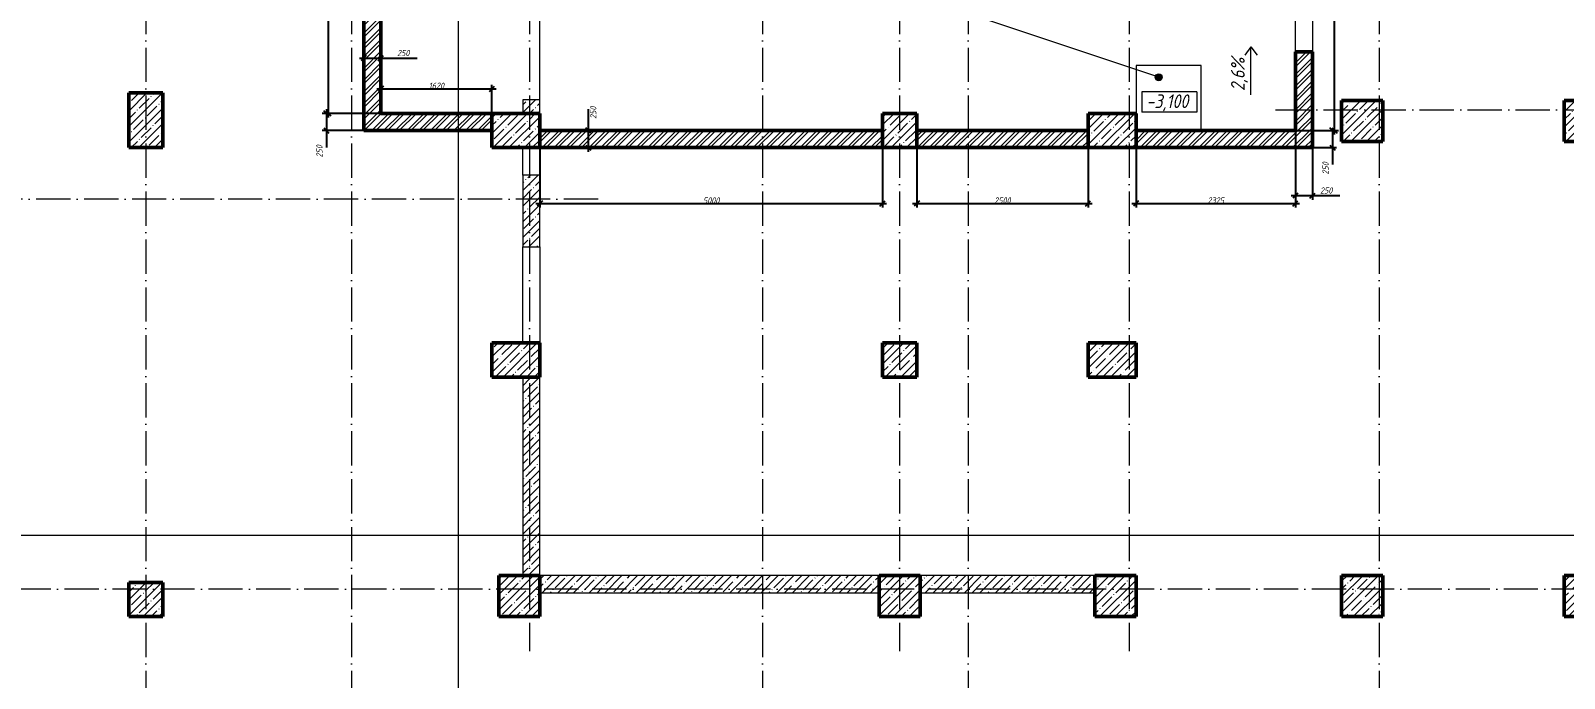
# Model space of a CAD drawing. Header units: millimetres. Extents: x -356862 to 418287, y 0 to 839748.
# Drawn here: x -334482 to -312101, y 525296 to 534756 of the extents above; entities that cross this region are included whole.
import ezdxf

# ---------------------------------------------------------------- set-up
doc = ezdxf.new("R2010")
doc.units = ezdxf.units.MM
doc.linetypes.add('50_200_ШТРИХ_1Т_ш5_п1_п1_', pattern=[700, 500, -100, 0, -100])
for name, color, linetype, lineweight in [('A-____-____-DIMS', 7, 'Continuous', 9), ('A-FLOR-____-OTLN', 7, 'Continuous', 9), ('A-WALL-____-MCUT-1', 7, 'Continuous', 9), ('A-WALL-____-MCUT-2', 7, 'Continuous', 50), ('A-WALL-____-OTLN', 7, 'Continuous', 9), ('A-WALL-____-PATT-1', 7, 'Continuous', 9), ('G-____-____-DIMS', 7, 'Continuous', 9), ('G-____-____-TEXT', 7, 'Continuous', 9), ('S-COLS-____-MCUT', 7, 'Continuous', 50), ('S-COLS-____-OTLN', 7, 'Continuous', 9), ('S-GRID-____-OTLN-1', 7, '50_200_ШТРИХ_1Т_ш5_п1_п1_', 9)]:
    doc.layers.add(name, color=color, linetype=linetype, lineweight=lineweight)
for name, color, linetype, lineweight, true_color in [('A-WALL-____-OTLN-1', 7, 'Continuous', 9, 0x800000), ('A-WALL-____-PATT-2', 7, 'Continuous', 9, 0x787878), ('G-____-____-SYMB-1', 9, 'Continuous', 9, 0x808080)]:
    doc.layers.add(name, color=color, linetype=linetype, lineweight=lineweight, true_color=true_color)
doc.styles.add('ISOCPEUR_I_2', font='isocpeui.ttf', dxfattribs={"width": 0.85, "height": 2.3})
doc.styles.add('ISOCPEUR_I_3', font='isocpeui.ttf', dxfattribs={"width": 0.85, "height": 2.2})
doc.styles.add('ISOCPEUR_I_7', font='isocpeui.ttf', dxfattribs={"width": 0.9, "height": 90})
doc.dimstyles.new('ISO-1_8_0_9К_СРЕДНИЙ_Кладочные', dxfattribs={"dimscale": 304.8, "dimtxt": 89.638306, "dimasz": 0.246063, "dimexe": 0.19685, "dimexo": 0, "dimgap": 0, "dimtad": 1, "dimdec": 3, "dimrnd": 0.001, "dimdsep": 46, "dimtxsty": 'ISOCPEUR_I_7', "dimblk1": 'OBLIQUE', "dimblk2": 'OBLIQUE', "dimsah": 1, "dimcen": 0.09, "dimdle": 0.19685, "dimazin": 0, "dimtfac": 1, "dimtdec": 4, "dimtix": 1, "dimtmove": 2, "dimatfit": 3, "dimfxl": 1, "dimtvp": 1, "dimtolj": 1, "dimtzin": 0, "dimarcsym": 2})
doc.dimstyles.new('ISO-1_8_0_9К_СРЕДНИЙ_Кладочные_1', dxfattribs={"dimscale": 304.8, "dimtxt": 89.638306, "dimasz": 0.246063, "dimexe": 0.19685, "dimexo": 0, "dimgap": 0, "dimtad": 1, "dimdec": 3, "dimrnd": 0.001, "dimdsep": 46, "dimtxsty": 'ISOCPEUR_I_7', "dimblk1": 'OBLIQUE', "dimblk2": 'OBLIQUE', "dimsah": 1, "dimcen": 0.09, "dimdle": 0.19685, "dimazin": 0, "dimtfac": 1, "dimtdec": 4, "dimtix": 1, "dimtmove": 0, "dimatfit": 3, "dimfxl": 1, "dimtvp": 1, "dimtolj": 1, "dimtzin": 0, "dimarcsym": 2})
pattern_1 = [(45, (-350751.34, 459015.94), (-114.04925, 114.04925), []), (45, (-350637.3, 459015.94), (-114.04925, 114.04925), [201.612, -40.322, 3.353, -36.97])]
pattern_2 = [(45, (-350751.34, 459015.94), (-85.53659, 85.53659), []), (45, (-350694.32, 459015.94), (-85.53659, 85.53659), [])]

# ---------------------------------------------------------------- blocks, each defined once
blk = doc.blocks.new('BSC_Колонна _Прямоугольная - 500х700-28080545-АР1_Кладочный план подвала в осях 1-64_Ю-ЯЯ')
at = {"layer": 'S-COLS-____-OTLN'}
h = blk.add_hatch(dxfattribs=at)
h.set_pattern_fill('FP_8', color=256, style=0, pattern_type=2)
h.set_pattern_definition([(315, (-70931.04, 32050), (114.04925, 114.04925), []), (315, (-70931.04, 31935.95), (114.04925, 114.04925), [201.613, -40.323, 3.353, -36.97])])
h.paths.add_polyline_path([(-250, 350), (-250, -350), (250, -350), (250, 350)], flags=0)
at = {"layer": 'S-COLS-____-MCUT'}
for p, q in [((250, 350), (-250, 350)), ((-250, 350), (-250, -350)), ((250, -350), (250, 350)), ((-250, -350), (250, -350))]:
    blk.add_line(p, q, dxfattribs=at)
blk = doc.blocks.new('BSC_Колонна _Прямоугольная - 600х600-V44-АР1_Кладочный план подвала в осях 1-64_Ю-ЯЯ')
at = {"layer": 'S-COLS-____-OTLN'}
h = blk.add_hatch(dxfattribs=at)
h.set_pattern_fill('FP_51', color=256, style=0, pattern_type=2)
h.set_pattern_definition([(45, (-28950, -67481.04), (-114.04925, 114.04925), []), (45, (-28835.95, -67481.04), (-114.04925, 114.04925), [201.613, -40.323, 3.353, -36.97])])
h.paths.add_polyline_path([(-300, -300), (300, -300), (300, 300), (-300, 300)], flags=0)
at = {"layer": 'S-COLS-____-MCUT'}
for p, q in [((300, 300), (-300, 300)), ((-300, 300), (-300, -300)), ((300, -300), (300, 300)), ((-300, -300), (300, -300))]:
    blk.add_line(p, q, dxfattribs=at)
blk = doc.blocks.new('BSC_Колонна _Прямоугольная - 500х800-V59-АР1_Кладочный план подвала в осях 1-64_Ю-ЯЯ')
at = {"layer": 'S-COLS-____-OTLN'}
h = blk.add_hatch(dxfattribs=at)
h.set_pattern_fill('FP_72', color=256, style=0, pattern_type=2)
h.set_pattern_definition([(45, (-17950, -74431.04), (-114.04925, 114.04925), []), (45, (-17835.95, -74431.04), (-114.04925, 114.04925), [201.613, -40.323, 3.353, -36.97])])
h.paths.add_polyline_path([(-250, -400), (250, -400), (250, 400), (-250, 400)], flags=0)
at = {"layer": 'S-COLS-____-MCUT'}
for p, q in [((250, 400), (-250, 400)), ((-250, 400), (-250, -400)), ((250, -400), (250, 400)), ((-250, -400), (250, -400))]:
    blk.add_line(p, q, dxfattribs=at)
blk = doc.blocks.new('BSC_Колонна _Прямоугольная - 500х700-25976089-АР1_Кладочный план подвала в осях 1-64_Ю-ЯЯ')
at = {"layer": 'S-COLS-____-OTLN'}
h = blk.add_hatch(dxfattribs=at)
h.set_pattern_fill('FP_73', color=256, style=0, pattern_type=2)
h.set_pattern_definition([(315, (-74281.04, 23350), (114.04925, 114.04925), []), (315, (-74281.04, 23235.95), (114.04925, 114.04925), [201.613, -40.323, 3.353, -36.97])])
h.paths.add_polyline_path([(-250, 350), (-250, -350), (250, -350), (250, 350)], flags=0)
at = {"layer": 'S-COLS-____-MCUT'}
for p, q in [((250, 350), (-250, 350)), ((-250, 350), (-250, -350)), ((250, -350), (250, 350)), ((-250, -350), (250, -350))]:
    blk.add_line(p, q, dxfattribs=at)
blk = doc.blocks.new('BSC_Колонна _Прямоугольная - 500х700-V60-АР1_Кладочный план подвала в осях 1-64_Ю-ЯЯ')
at = {"layer": 'S-COLS-____-OTLN'}
h = blk.add_hatch(dxfattribs=at)
h.set_pattern_fill('FP_74', color=256, style=0, pattern_type=2)
h.set_pattern_definition([(315, (-70931.04, 23350), (114.04925, 114.04925), []), (315, (-70931.04, 23235.95), (114.04925, 114.04925), [201.613, -40.323, 3.353, -36.97])])
h.paths.add_polyline_path([(-250, 350), (-250, -350), (250, -350), (250, 350)], flags=0)
at = {"layer": 'S-COLS-____-MCUT'}
for p, q in [((250, 350), (-250, 350)), ((-250, 350), (-250, -350)), ((250, -350), (250, 350)), ((-250, -350), (250, -350))]:
    blk.add_line(p, q, dxfattribs=at)
blk = doc.blocks.new('BSC_Колонна _Прямоугольная - 500х500-V63-АР1_Кладочный план подвала в осях 1-64_Ю-ЯЯ')
at = {"layer": 'S-COLS-____-OTLN'}
h = blk.add_hatch(dxfattribs=at)
h.set_pattern_fill('FP_77', color=256, style=0, pattern_type=2)
h.set_pattern_definition([(45, (-17950, -67431.04), (-114.04925, 114.04925), []), (45, (-17835.95, -67431.04), (-114.04925, 114.04925), [201.613, -40.323, 3.353, -36.97])])
h.paths.add_polyline_path([(-250, -250), (250, -250), (250, 250), (-250, 250)], flags=0)
at = {"layer": 'S-COLS-____-MCUT'}
for p, q in [((250, 250), (-250, 250)), ((-250, 250), (-250, -250)), ((250, -250), (250, 250)), ((-250, -250), (250, -250))]:
    blk.add_line(p, q, dxfattribs=at)
blk = doc.blocks.new('BSC_Колонна _Прямоугольная - 500х700-V64-АР1_Кладочный план подвала в осях 1-64_Ю-ЯЯ')
at = {"layer": 'S-COLS-____-OTLN'}
h = blk.add_hatch(dxfattribs=at)
h.set_pattern_fill('FP_78', color=256, style=0, pattern_type=2)
h.set_pattern_definition([(315, (-74281.04, 32050), (114.04925, 114.04925), []), (315, (-74281.04, 31935.95), (114.04925, 114.04925), [201.613, -40.323, 3.353, -36.97])])
h.paths.add_polyline_path([(-250, 350), (-250, -350), (250, -350), (250, 350)], flags=0)
at = {"layer": 'S-COLS-____-MCUT'}
for p, q in [((250, 350), (-250, 350)), ((-250, 350), (-250, -350)), ((250, -350), (250, 350)), ((-250, -350), (250, -350))]:
    blk.add_line(p, q, dxfattribs=at)
blk = doc.blocks.new('BSC_Колонна _Прямоугольная - 600х600-V70-АР1_Кладочный план подвала в осях 1-64_Ю-ЯЯ')
at = {"layer": 'S-COLS-____-OTLN'}
h = blk.add_hatch(dxfattribs=at)
h.set_pattern_fill('FP_84', color=256, style=0, pattern_type=2)
h.set_pattern_definition([(45, (-35700, -67481.04), (-114.04925, 114.04925), []), (45, (-35585.95, -67481.04), (-114.04925, 114.04925), [201.613, -40.323, 3.353, -36.97])])
h.paths.add_polyline_path([(-300, -300), (300, -300), (300, 300), (-300, 300)], flags=0)
at = {"layer": 'S-COLS-____-MCUT'}
for p, q in [((300, 300), (-300, 300)), ((-300, 300), (-300, -300)), ((300, -300), (300, 300)), ((-300, -300), (300, -300))]:
    blk.add_line(p, q, dxfattribs=at)
blk = doc.blocks.new('BSC_Колонна _Прямоугольная - 600х600-28080544-АР1_Кладочный план подвала в осях 1-64_Ю-ЯЯ')
at = {"layer": 'S-COLS-____-OTLN'}
h = blk.add_hatch(dxfattribs=at)
h.set_pattern_fill('FP_85', color=256, style=0, pattern_type=2)
h.set_pattern_definition([(45, (-35700, -74421.04), (-114.04925, 114.04925), []), (45, (-35585.95, -74421.04), (-114.04925, 114.04925), [201.613, -40.323, 3.353, -36.97])])
h.paths.add_polyline_path([(-300, -300), (300, -300), (300, 300), (-300, 300)], flags=0)
at = {"layer": 'S-COLS-____-MCUT'}
for p, q in [((300, 300), (-300, 300)), ((-300, 300), (-300, -300)), ((300, -300), (300, 300)), ((-300, -300), (300, -300))]:
    blk.add_line(p, q, dxfattribs=at)
blk = doc.blocks.new('BSC_Колонна _Прямоугольная - 600х600-V77-АР1_Кладочный план подвала в осях 1-64_Ю-ЯЯ')
at = {"layer": 'S-COLS-____-OTLN'}
h = blk.add_hatch(dxfattribs=at)
h.set_pattern_fill('FP_92', color=256, style=0, pattern_type=2)
h.set_pattern_definition([(45, (-38950, -74421.04), (-114.04925, 114.04925), []), (45, (-38835.95, -74421.04), (-114.04925, 114.04925), [201.613, -40.323, 3.353, -36.97])])
h.paths.add_polyline_path([(-300, -300), (300, -300), (300, 300), (-300, 300)], flags=0)
at = {"layer": 'S-COLS-____-MCUT'}
for p, q in [((300, 300), (-300, 300)), ((-300, 300), (-300, -300)), ((300, -300), (300, 300)), ((-300, -300), (300, -300))]:
    blk.add_line(p, q, dxfattribs=at)
blk = doc.blocks.new('BSC_Колонна _Прямоугольная - 600х600-V84-АР1_Кладочный план подвала в осях 1-64_Ю-ЯЯ')
at = {"layer": 'S-COLS-____-OTLN'}
h = blk.add_hatch(dxfattribs=at)
h.set_pattern_fill('FP_99', color=256, style=0, pattern_type=2)
h.set_pattern_definition([(45, (-38950, -67481.04), (-114.04925, 114.04925), []), (45, (-38835.95, -67481.04), (-114.04925, 114.04925), [201.613, -40.323, 3.353, -36.97])])
h.paths.add_polyline_path([(-300, -300), (300, -300), (300, 300), (-300, 300)], flags=0)
at = {"layer": 'S-COLS-____-MCUT'}
for p, q in [((300, 300), (-300, 300)), ((-300, 300), (-300, -300)), ((300, -300), (300, 300)), ((-300, -300), (300, -300))]:
    blk.add_line(p, q, dxfattribs=at)
blk = doc.blocks.new('BSC_Колонна _Прямоугольная - 600х600-V99-АР1_Кладочный план подвала в осях 1-64_Ю-ЯЯ')
at = {"layer": 'S-COLS-____-OTLN'}
h = blk.add_hatch(dxfattribs=at)
h.set_pattern_fill('FP_115', color=256, style=0, pattern_type=2)
h.set_pattern_definition([(45, (-32100, -67481.04), (-114.04925, 114.04925), []), (45, (-31985.95, -67481.04), (-114.04925, 114.04925), [201.613, -40.323, 3.353, -36.97])])
h.paths.add_polyline_path([(-300, -300), (300, -300), (300, 300), (-300, 300)], flags=0)
at = {"layer": 'S-COLS-____-MCUT'}
for p, q in [((300, 300), (-300, 300)), ((-300, 300), (-300, -300)), ((300, -300), (300, 300)), ((-300, -300), (300, -300))]:
    blk.add_line(p, q, dxfattribs=at)
blk = doc.blocks.new('BSC_Колонна _Прямоугольная - 600х600-V100-АР1_Кладочный план подвала в осях 1-64_Ю-ЯЯ')
at = {"layer": 'S-COLS-____-OTLN'}
h = blk.add_hatch(dxfattribs=at)
h.set_pattern_fill('FP_116', color=256, style=0, pattern_type=2)
h.set_pattern_definition([(45, (-23400, -67481.04), (-114.04925, 114.04925), []), (45, (-23285.95, -67481.04), (-114.04925, 114.04925), [201.613, -40.323, 3.353, -36.97])])
h.paths.add_polyline_path([(-300, -300), (300, -300), (300, 300), (-300, 300)], flags=0)
at = {"layer": 'S-COLS-____-MCUT'}
for p, q in [((300, 300), (-300, 300)), ((-300, 300), (-300, -300)), ((300, -300), (300, 300)), ((-300, -300), (300, -300))]:
    blk.add_line(p, q, dxfattribs=at)
blk = doc.blocks.new('BSC_Колонна _Прямоугольная - 500х500-V163-АР1_Кладочный план подвала в осях 1-64_Ю-ЯЯ')
at = {"layer": 'S-COLS-____-OTLN'}
h = blk.add_hatch(dxfattribs=at)
h.set_pattern_fill('FP_180', color=256, style=0, pattern_type=2)
h.set_pattern_definition([(45, (-28950, -74281.04), (-114.04925, 114.04925), []), (45, (-28835.95, -74281.04), (-114.04925, 114.04925), [201.613, -40.323, 3.353, -36.97])])
h.paths.add_polyline_path([(-250, -250), (250, -250), (250, 250), (-250, 250)], flags=0)
at = {"layer": 'S-COLS-____-MCUT'}
for p, q in [((250, 250), (-250, 250)), ((-250, 250), (-250, -250)), ((250, -250), (250, 250)), ((-250, -250), (250, -250))]:
    blk.add_line(p, q, dxfattribs=at)
blk = doc.blocks.new('BSC_Колонна _Прямоугольная - 500х500-V164-АР1_Кладочный план подвала в осях 1-64_Ю-ЯЯ')
at = {"layer": 'S-COLS-____-OTLN'}
h = blk.add_hatch(dxfattribs=at)
h.set_pattern_fill('FP_181', color=256, style=0, pattern_type=2)
h.set_pattern_definition([(45, (-28950, -70931.04), (-114.04925, 114.04925), []), (45, (-28835.95, -70931.04), (-114.04925, 114.04925), [201.613, -40.323, 3.353, -36.97])])
h.paths.add_polyline_path([(-250, -250), (250, -250), (250, 250), (-250, 250)], flags=0)
at = {"layer": 'S-COLS-____-MCUT'}
for p, q in [((250, 250), (-250, 250)), ((-250, 250), (-250, -250)), ((250, -250), (250, 250)), ((-250, -250), (250, -250))]:
    blk.add_line(p, q, dxfattribs=at)
blk = doc.blocks.new('_Oblique')
at = {"color": 0, "linetype": 'ByBlock', "lineweight": -2}
blk.add_line((-0.5, -0.5), (0.5, 0.5), dxfattribs=at)
blk = doc.blocks.new('*D8294')
at = {"layer": 'A-____-____-DIMS', "color": 0, "lineweight": -2, "transparency": 16777216}
for p, q in [((-329621, 536747), (-330198, 536747)), ((-330138, 536807), (-330138, 533487)), ((-329371, 533547), (-330198, 533547))]:
    blk.add_line(p, q, dxfattribs=at)
at = {"layer": 'Defpoints', "color": 0, "transparency": 16777216}
for p in [(-329621, 536747), (-330138, 533547), (-329371, 533547)]:
    blk.add_point(p, dxfattribs=at)
at = {"layer": 'A-____-____-DIMS', "color": 0, "lineweight": -2, "transparency": 16777216, "xscale": 75, "yscale": 75, "zscale": 75}
for p, rotation in [((-330138, 536747), 90), ((-330138, 533547), 270)]:
    blk.add_blockref('_Oblique', p, dxfattribs=dict(at, rotation=rotation))
at = {"layer": 'A-____-____-DIMS', "color": 0, "transparency": 16777216, "insert": (-330183, 535147), "char_height": 90, "width": 546.1, "attachment_point": 5, "rotation": 90, "style": 'ISOCPEUR_I_7'}
blk.add_mtext('\\A1;3200', dxfattribs=at)
blk = doc.blocks.new('*D8295')
at = {"layer": 'A-____-____-DIMS', "color": 0, "lineweight": -2, "transparency": 16777216}
for p, q in [((-330167, 533607), (-330167, 533297)), ((-329371, 533547), (-330227, 533547)), ((-327751, 533297), (-330227, 533297)), ((-330167, 533297), (-330167, 533048))]:
    blk.add_line(p, q, dxfattribs=at)
at = {"layer": 'Defpoints', "color": 0, "transparency": 16777216}
for p in [(-329371, 533547), (-330167, 533297), (-327751, 533297)]:
    blk.add_point(p, dxfattribs=at)
at = {"layer": 'A-____-____-DIMS', "color": 0, "lineweight": -2, "transparency": 16777216, "xscale": 75, "yscale": 75, "zscale": 75}
for p, rotation in [((-330167, 533547), 90), ((-330167, 533297), 270)]:
    blk.add_blockref('_Oblique', p, dxfattribs=dict(at, rotation=rotation))
at = {"layer": 'A-____-____-DIMS', "color": 0, "transparency": 16777216, "insert": (-330313, 532903), "char_height": 90, "width": 409.58, "attachment_point": 1, "rotation": 90, "line_spacing_factor": 1.149209, "style": 'ISOCPEUR_I_7'}
blk.add_mtext('\\A1;250', dxfattribs=at)
blk = doc.blocks.new('*D8296')
at = {"layer": 'A-____-____-DIMS', "color": 0, "lineweight": -2, "transparency": 16777216}
for p, q in [((-329681, 534354), (-329371, 534354)), ((-329621, 534012), (-329621, 534414)), ((-329371, 534012), (-329371, 534414)), ((-329371, 534354), (-328844, 534354))]:
    blk.add_line(p, q, dxfattribs=at)
at = {"layer": 'Defpoints', "color": 0, "transparency": 16777216}
for p in [(-329371, 534354), (-329621, 534012), (-329371, 534012)]:
    blk.add_point(p, dxfattribs=at)
at = {"layer": 'A-____-____-DIMS', "color": 0, "lineweight": -2, "transparency": 16777216, "xscale": 75, "yscale": 75, "zscale": 75, "rotation": 180}
blk.add_blockref('_Oblique', (-329621, 534354), dxfattribs=at)
at = {"layer": 'A-____-____-DIMS', "color": 0, "lineweight": -2, "transparency": 16777216, "xscale": 75, "yscale": 75, "zscale": 75}
blk.add_blockref('_Oblique', (-329371, 534354), dxfattribs=at)
at = {"layer": 'A-____-____-DIMS', "color": 0, "transparency": 16777216, "insert": (-329135, 534474), "char_height": 90, "width": 409.58, "attachment_point": 1, "line_spacing_factor": 1.149209, "style": 'ISOCPEUR_I_7'}
blk.add_mtext('\\A1;250', dxfattribs=at)
blk = doc.blocks.new('*D8297')
at = {"layer": 'A-____-____-DIMS', "color": 0, "lineweight": -2, "transparency": 16777216}
for p, q in [((-329371, 534012), (-329371, 533846)), ((-329431, 533906), (-327691, 533906)), ((-327751, 533547), (-327751, 533966))]:
    blk.add_line(p, q, dxfattribs=at)
at = {"layer": 'Defpoints', "color": 0, "transparency": 16777216}
for p in [(-329371, 534012), (-327751, 533906), (-327751, 533547)]:
    blk.add_point(p, dxfattribs=at)
at = {"layer": 'A-____-____-DIMS', "color": 0, "lineweight": -2, "transparency": 16777216, "xscale": 75, "yscale": 75, "zscale": 75, "rotation": 180}
blk.add_blockref('_Oblique', (-329371, 533906), dxfattribs=at)
at = {"layer": 'A-____-____-DIMS', "color": 0, "lineweight": -2, "transparency": 16777216, "xscale": 75, "yscale": 75, "zscale": 75}
blk.add_blockref('_Oblique', (-327751, 533906), dxfattribs=at)
at = {"layer": 'A-____-____-DIMS', "color": 0, "transparency": 16777216, "insert": (-328561, 533951), "char_height": 90, "width": 504.73, "attachment_point": 5, "style": 'ISOCPEUR_I_7'}
blk.add_mtext('\\A1;1620', dxfattribs=at)
blk = doc.blocks.new('*D8300')
at = {"layer": 'A-____-____-DIMS', "color": 0, "lineweight": -2, "transparency": 16777216}
for p, q in [((-316026, 533297), (-315425, 533297)), ((-315485, 533297), (-315485, 532987)), ((-315776, 533047), (-315425, 533047)), ((-315485, 533047), (-315485, 532799))]:
    blk.add_line(p, q, dxfattribs=at)
at = {"layer": 'Defpoints', "color": 0, "transparency": 16777216}
for p in [(-316026, 533297), (-315485, 533297), (-315776, 533047)]:
    blk.add_point(p, dxfattribs=at)
at = {"layer": 'A-____-____-DIMS', "color": 0, "lineweight": -2, "transparency": 16777216, "xscale": 75, "yscale": 75, "zscale": 75}
for p, rotation in [((-315485, 533297), 90), ((-315485, 533047), 270)]:
    blk.add_blockref('_Oblique', p, dxfattribs=dict(at, rotation=rotation))
at = {"layer": 'A-____-____-DIMS', "color": 0, "transparency": 16777216, "insert": (-315631, 532654), "char_height": 90, "width": 409.58, "attachment_point": 1, "rotation": 90, "line_spacing_factor": 1.149209, "style": 'ISOCPEUR_I_7'}
blk.add_mtext('\\A1;250', dxfattribs=at)
blk = doc.blocks.new('*D8301')
at = {"layer": 'A-____-____-DIMS', "color": 0, "lineweight": -2, "transparency": 16777216}
for p, q in [((-315562, 536747), (-315395, 536747)), ((-315455, 533237), (-315455, 536807)), ((-316026, 533297), (-315395, 533297))]:
    blk.add_line(p, q, dxfattribs=at)
at = {"layer": 'Defpoints', "color": 0, "transparency": 16777216}
for p in [(-315562, 536747), (-315455, 536747), (-316026, 533297)]:
    blk.add_point(p, dxfattribs=at)
at = {"layer": 'A-____-____-DIMS', "color": 0, "lineweight": -2, "transparency": 16777216, "xscale": 75, "yscale": 75, "zscale": 75}
for p, rotation in [((-315455, 536747), 90), ((-315455, 533297), 270)]:
    blk.add_blockref('_Oblique', p, dxfattribs=dict(at, rotation=rotation))
at = {"layer": 'A-____-____-DIMS', "color": 0, "transparency": 16777216, "insert": (-315500, 535022), "char_height": 90, "width": 562.65, "attachment_point": 5, "rotation": 90, "style": 'ISOCPEUR_I_7'}
blk.add_mtext('\\A1;3450', dxfattribs=at)
blk = doc.blocks.new('*D8302')
at = {"layer": 'A-____-____-DIMS', "color": 0, "lineweight": -2, "transparency": 16777216}
for p, q in [((-316026, 533297), (-316026, 532171)), ((-318351, 533047), (-318351, 532171)), ((-318411, 532231), (-315966, 532231))]:
    blk.add_line(p, q, dxfattribs=at)
at = {"layer": 'Defpoints', "color": 0, "transparency": 16777216}
for p in [(-316026, 533297), (-318351, 533047), (-316026, 532231)]:
    blk.add_point(p, dxfattribs=at)
at = {"layer": 'A-____-____-DIMS', "color": 0, "lineweight": -2, "transparency": 16777216, "xscale": 75, "yscale": 75, "zscale": 75, "rotation": 180}
blk.add_blockref('_Oblique', (-318351, 532231), dxfattribs=at)
at = {"layer": 'A-____-____-DIMS', "color": 0, "lineweight": -2, "transparency": 16777216, "xscale": 75, "yscale": 75, "zscale": 75}
blk.add_blockref('_Oblique', (-316026, 532231), dxfattribs=at)
at = {"layer": 'A-____-____-DIMS', "color": 0, "transparency": 16777216, "insert": (-317189, 532276), "char_height": 90, "width": 546.1, "attachment_point": 5, "style": 'ISOCPEUR_I_7'}
blk.add_mtext('\\A1;2325', dxfattribs=at)
blk = doc.blocks.new('*D8303')
at = {"layer": 'A-____-____-DIMS', "color": 0, "lineweight": -2, "transparency": 16777216}
for p, q in [((-316026, 533297), (-316026, 532286)), ((-315776, 533047), (-315776, 532286)), ((-316086, 532346), (-315776, 532346)), ((-315776, 532346), (-315375, 532346))]:
    blk.add_line(p, q, dxfattribs=at)
at = {"layer": 'Defpoints', "color": 0, "transparency": 16777216}
for p in [(-316026, 533297), (-315776, 533047), (-315776, 532346)]:
    blk.add_point(p, dxfattribs=at)
at = {"layer": 'A-____-____-DIMS', "color": 0, "lineweight": -2, "transparency": 16777216, "xscale": 75, "yscale": 75, "zscale": 75, "rotation": 180}
blk.add_blockref('_Oblique', (-316026, 532346), dxfattribs=at)
at = {"layer": 'A-____-____-DIMS', "color": 0, "lineweight": -2, "transparency": 16777216, "xscale": 75, "yscale": 75, "zscale": 75}
blk.add_blockref('_Oblique', (-315776, 532346), dxfattribs=at)
at = {"layer": 'A-____-____-DIMS', "color": 0, "transparency": 16777216, "insert": (-315666, 532466), "char_height": 90, "width": 409.58, "attachment_point": 1, "line_spacing_factor": 1.149209, "style": 'ISOCPEUR_I_7'}
blk.add_mtext('\\A1;250', dxfattribs=at)
blk = doc.blocks.new('*D8304')
at = {"layer": 'A-____-____-DIMS', "color": 0, "lineweight": -2, "transparency": 16777216}
for p, q in [((-321551, 533047), (-321551, 532171)), ((-319051, 533047), (-319051, 532171)), ((-321611, 532231), (-318991, 532231))]:
    blk.add_line(p, q, dxfattribs=at)
at = {"layer": 'Defpoints', "color": 0, "transparency": 16777216}
for p in [(-321551, 533047), (-319051, 533047), (-319051, 532231)]:
    blk.add_point(p, dxfattribs=at)
at = {"layer": 'A-____-____-DIMS', "color": 0, "lineweight": -2, "transparency": 16777216, "xscale": 75, "yscale": 75, "zscale": 75, "rotation": 180}
blk.add_blockref('_Oblique', (-321551, 532231), dxfattribs=at)
at = {"layer": 'A-____-____-DIMS', "color": 0, "lineweight": -2, "transparency": 16777216, "xscale": 75, "yscale": 75, "zscale": 75}
blk.add_blockref('_Oblique', (-319051, 532231), dxfattribs=at)
at = {"layer": 'A-____-____-DIMS', "color": 0, "transparency": 16777216, "insert": (-320301, 532276), "char_height": 90, "width": 546.1, "attachment_point": 5, "style": 'ISOCPEUR_I_7'}
blk.add_mtext('\\A1;2500', dxfattribs=at)
blk = doc.blocks.new('*D8305')
at = {"layer": 'A-____-____-DIMS', "color": 0, "lineweight": -2, "transparency": 16777216}
for p, q in [((-327051, 533047), (-327051, 532171)), ((-322051, 533047), (-322051, 532171)), ((-327111, 532231), (-321991, 532231))]:
    blk.add_line(p, q, dxfattribs=at)
at = {"layer": 'Defpoints', "color": 0, "transparency": 16777216}
for p in [(-327051, 533047), (-322051, 533047), (-322051, 532231)]:
    blk.add_point(p, dxfattribs=at)
at = {"layer": 'A-____-____-DIMS', "color": 0, "lineweight": -2, "transparency": 16777216, "xscale": 75, "yscale": 75, "zscale": 75, "rotation": 180}
blk.add_blockref('_Oblique', (-327051, 532231), dxfattribs=at)
at = {"layer": 'A-____-____-DIMS', "color": 0, "lineweight": -2, "transparency": 16777216, "xscale": 75, "yscale": 75, "zscale": 75}
blk.add_blockref('_Oblique', (-322051, 532231), dxfattribs=at)
at = {"layer": 'A-____-____-DIMS', "color": 0, "transparency": 16777216, "insert": (-324551, 532276), "char_height": 90, "width": 546.1, "attachment_point": 5, "style": 'ISOCPEUR_I_7'}
blk.add_mtext('\\A1;5000', dxfattribs=at)
blk = doc.blocks.new('*D8306')
at = {"layer": 'A-____-____-DIMS', "color": 0, "lineweight": -2, "transparency": 16777216}
for p, q in [((-326343, 533297), (-326343, 533611)), ((-326248, 533297), (-326403, 533297)), ((-326343, 532987), (-326343, 533297)), ((-326248, 533047), (-326403, 533047))]:
    blk.add_line(p, q, dxfattribs=at)
at = {"layer": 'Defpoints', "color": 0, "transparency": 16777216}
for p in [(-326343, 533297), (-326248, 533297), (-326248, 533047)]:
    blk.add_point(p, dxfattribs=at)
at = {"layer": 'A-____-____-DIMS', "color": 0, "lineweight": -2, "transparency": 16777216, "xscale": 75, "yscale": 75, "zscale": 75}
for p, rotation in [((-326343, 533297), 90), ((-326343, 533047), 270)]:
    blk.add_blockref('_Oblique', p, dxfattribs=dict(at, rotation=rotation))
at = {"layer": 'A-____-____-DIMS', "color": 0, "transparency": 16777216, "insert": (-326317, 533467), "char_height": 90, "width": 409.58, "attachment_point": 1, "rotation": 90, "line_spacing_factor": 1.149209, "style": 'ISOCPEUR_I_7'}
blk.add_mtext('\\A1;250', dxfattribs=at)
blk = doc.blocks.new('Высотные отметки - 9_5х3_5_h_-17668430-АР1_Кладочный план подвала в осях 1-64_Ю-ЯЯ')
at = {"layer": 'G-____-____-DIMS'}
for p, q in [((-4, 3), (-4, 0)), ((4, 3), (-4, 3)), ((4, 3), (4, 0)), ((4, 0), (-4, 0))]:
    blk.add_line(p, q, dxfattribs=at)

msp = doc.modelspace()

# ---------------------------------------------------------------- hatches: boundary and pattern name
at = {"layer": 'A-WALL-____-PATT-1'}
h = msp.add_hatch(dxfattribs=at)
h.set_pattern_fill('FP_1', color=256, style=0, pattern_type=2)
h.set_pattern_definition(pattern_1)
h.paths.add_polyline_path([(-327051.3432, 533546.983), (-327051.3432, 533746.983), (-327301.3432, 533746.983), (-327301.3432, 533546.983)], flags=0)
h = msp.add_hatch(dxfattribs=at)
h.set_pattern_fill('FP_1', color=256, style=0, pattern_type=2)
h.set_pattern_definition(pattern_1)
h.paths.add_polyline_path([(-327301.3432, 531596.983), (-327051.3432, 531596.983), (-327051.3432, 532646.983), (-327301.3432, 532646.983), (-327301.3432, 532385.046)], flags=0)
h = msp.add_hatch(dxfattribs=at)
h.set_pattern_fill('FP_1', color=256, style=0, pattern_type=2)
h.set_pattern_definition(pattern_1)
h.paths.add_polyline_path([(-327301.3432, 526796.983), (-327051.3432, 526796.983), (-327051.3432, 529696.983), (-327301.3432, 529696.983)], flags=0)
h = msp.add_hatch(dxfattribs=at)
h.set_pattern_fill('FP_1', color=256, style=0, pattern_type=2)
h.set_pattern_definition(pattern_1)
h.paths.add_polyline_path([(-322485.9606, 526546.983), (-322101.3432, 526546.983), (-322101.3432, 526796.983), (-327051.3432, 526796.983), (-327051.3432, 526546.983)], flags=0)
h = msp.add_hatch(dxfattribs=at)
h.set_pattern_fill('FP_1', color=256, style=0, pattern_type=2)
h.set_pattern_definition(pattern_1)
h.paths.add_polyline_path([(-318951.3432, 526546.983), (-318951.3432, 526796.983), (-321501.3432, 526796.983), (-321501.3432, 526546.983)], flags=0)
at = {"layer": 'A-WALL-____-PATT-2'}
h = msp.add_hatch(dxfattribs=at)
h.set_pattern_fill('FP_53', color=256, style=0, pattern_type=2)
h.set_pattern_definition(pattern_2)
h.paths.add_polyline_path([(-329555.828, 533296.983), (-329371.3432, 533296.983), (-329371.3432, 536746.983), (-329621.3432, 536746.983), (-329621.3432, 533296.983)], flags=0)
h = msp.add_hatch(dxfattribs=at)
h.set_pattern_fill('FP_53', color=256, style=0, pattern_type=2)
h.set_pattern_definition(pattern_2)
h.paths.add_polyline_path([(-316026.3432, 533296.983), (-315776.3432, 533296.983), (-315776.3432, 534446.983), (-316026.3432, 534446.983)], flags=0)
h.paths.add_polyline_path([(-315776.3432, 535546.983), (-315776.3432, 536746.983), (-316026.3432, 536746.983), (-316026.3432, 535546.983)], flags=0)
h = msp.add_hatch(dxfattribs=at)
h.set_pattern_fill('FP_53', color=256, style=0, pattern_type=2)
h.set_pattern_definition(pattern_2)
h.paths.add_polyline_path([(-329371.3432, 533296.983), (-327751.3432, 533296.983), (-327751.3432, 533546.983), (-329371.3432, 533546.983)], flags=0)
h = msp.add_hatch(dxfattribs=at)
h.set_pattern_fill('FP_53', color=256, style=0, pattern_type=2)
h.set_pattern_definition(pattern_2)
h.paths.add_polyline_path([(-322485.9606, 533046.983), (-322051.3432, 533046.983), (-322051.3432, 533296.983), (-327051.3432, 533296.983), (-327051.3432, 533046.983), (-326020.8943, 533046.983)], flags=0)
h = msp.add_hatch(dxfattribs=at)
h.set_pattern_fill('FP_53', color=256, style=0, pattern_type=2)
h.set_pattern_definition(pattern_2)
h.paths.add_polyline_path([(-319051.3432, 533046.983), (-319051.3432, 533296.983), (-321551.3432, 533296.983), (-321551.3432, 533046.983)], flags=0)
h = msp.add_hatch(dxfattribs=at)
h.set_pattern_fill('FP_53', color=256, style=0, pattern_type=2)
h.set_pattern_definition(pattern_2)
h.paths.add_polyline_path([(-315776.3432, 533046.983), (-315776.3432, 533296.983), (-318351.3432, 533296.983), (-318351.3432, 533046.983)], flags=0)
at = {"layer": 'G-____-____-TEXT'}
h = msp.add_hatch(color=256, dxfattribs=at)
edge = h.paths.add_edge_path(flags=0)
edge.add_arc((-318021.0686, 534074.1151), 50, 0, 360)

# ---------------------------------------------------------------- linework, layer by layer
at = {"layer": 'A-FLOR-____-OTLN'}
for p, q in [((-327051.3432, 533746.983), (-327051.3432, 535196.983)), ((-317401.3432, 534246.983), (-318351.3432, 534246.983)), ((-318351.3432, 534246.983), (-318351.3432, 533546.983)), ((-317401.3432, 533296.983), (-317401.3432, 534246.983))]:
    msp.add_line(p, q, dxfattribs=at)
at = {"layer": 'A-WALL-____-MCUT-1'}
for p, q in [((-327301.3432, 533746.983), (-327301.3432, 533546.983)), ((-327051.3432, 533746.983), (-327301.3432, 533746.983)), ((-327051.3432, 533546.983), (-327051.3432, 533746.983)), ((-327301.3432, 532646.983), (-327301.3432, 531596.983)), ((-327051.3432, 532646.983), (-327301.3432, 532646.983)), ((-327051.3432, 531596.983), (-327051.3432, 532646.983)), ((-327301.3432, 531596.983), (-327051.3432, 531596.983)), ((-327301.3432, 529696.983), (-327301.3432, 526796.983)), ((-327051.3432, 526796.983), (-327051.3432, 529696.983)), ((-322101.3432, 526796.983), (-327051.3432, 526796.983)), ((-318951.3432, 526796.983), (-321501.3432, 526796.983)), ((-327051.3432, 526546.983), (-322101.3432, 526546.983)), ((-321501.3432, 526546.983), (-318951.3432, 526546.983))]:
    msp.add_line(p, q, dxfattribs=at)
at = {"layer": 'A-WALL-____-MCUT-2'}
for p, q in [((-329621.3432, 536746.983), (-329621.3432, 533296.983)), ((-329371.3432, 533546.983), (-329371.3432, 536746.983)), ((-316026.3432, 534446.983), (-316026.3432, 533296.983)), ((-315776.3432, 534446.983), (-316026.3432, 534446.983)), ((-315776.3432, 533046.983), (-315776.3432, 534446.983)), ((-327751.3432, 533546.983), (-329371.3432, 533546.983)), ((-329621.3432, 533296.983), (-327751.3432, 533296.983)), ((-322051.3432, 533296.983), (-327051.3432, 533296.983)), ((-319051.3432, 533296.983), (-321551.3432, 533296.983)), ((-316026.3432, 533296.983), (-318351.3432, 533296.983)), ((-327051.3432, 533046.983), (-322051.3432, 533046.983)), ((-321551.3432, 533046.983), (-319051.3432, 533046.983)), ((-318351.3432, 533046.983), (-315776.3432, 533046.983))]:
    msp.add_line(p, q, dxfattribs=at)
at = {"layer": 'A-WALL-____-OTLN'}
for p, q in [((-327301.3432, 532646.983), (-327301.3432, 533046.983)), ((-327051.3432, 533046.983), (-327051.3432, 532646.983)), ((-327301.3432, 530196.983), (-327301.3432, 531596.983)), ((-327051.3432, 531596.983), (-327051.3432, 530196.983))]:
    msp.add_line(p, q, dxfattribs=at)
at = {"layer": 'A-WALL-____-OTLN-1'}
for p, q in [((-316026.3432, 534446.983), (-316026.3432, 535546.983)), ((-315776.3432, 535546.983), (-315776.3432, 534446.983))]:
    msp.add_line(p, q, dxfattribs=at)
at = {"layer": 'G-____-____-DIMS'}
for p, q in [((-316673.8762, 534519.9377), (-316765.9554, 534399.9377)), ((-316673.8762, 534519.9377), (-316581.7969, 534399.9377)), ((-316673.8762, 533819.9377), (-316673.8762, 534519.9377))]:
    msp.add_line(p, q, dxfattribs=at)
at = {"layer": 'G-____-____-SYMB-1'}
for p, q in [((-328241.3432, 545681.7875), (-328241.3432, 513937.4663)), ((-355686.9166, 527386.983), (-246379.932, 527386.983))]:
    msp.add_line(p, q, dxfattribs=at)
at = {"layer": 'G-____-____-TEXT'}
msp.add_line((-318021.0686, 534074.1151), (-323381.185, 535878.8058), dxfattribs=at)
msp.add_circle((-318021.0686, 534074.1151), 50, dxfattribs=at)
at = {"layer": 'S-GRID-____-OTLN-1'}
for p, q in [((-332801.3432, 549908.7924), (-332801.3432, 511907.5288)), ((-329801.3432, 549908.7924), (-329801.3432, 511907.5288)), ((-327201.3432, 549908.7924), (-327201.3432, 525691.4247)), ((-323801.3432, 549908.7924), (-323801.3432, 511907.5288)), ((-321801.3432, 549908.7924), (-321801.3432, 525691.4247)), ((-320801.3432, 549908.7924), (-320801.3432, 511907.5288)), ((-318451.3432, 549908.7924), (-318451.3432, 525691.4247)), ((-314801.3432, 549908.7924), (-314801.3432, 511907.5288)), ((-316313.8972, 533596.983), (-246676.9366, 533596.983)), ((-326201.3432, 532296.983), (-355420.1134, 532296.983)), ((-246676.9366, 526596.983), (-355420.1134, 526596.983))]:
    msp.add_line(p, q, dxfattribs=at)

# ---------------------------------------------------------------- block references
at = {"layer": 'G-____-____-DIMS', "xscale": 99.99999999999993, "yscale": 99.99999999999993, "zscale": 99.99999999999993}
msp.add_blockref('Высотные отметки - 9_5х3_5_h_-17668430-АР1_Кладочный план подвала в осях 1-64_Ю-ЯЯ', (-317865.9272, 533563.9456), dxfattribs=at)
at = {"layer": 'S-COLS-____-OTLN'}
for name, p in [('BSC_Колонна _Прямоугольная - 500х800-V59-АР1_Кладочный план подвала в осях 1-64_Ю-ЯЯ', (-332801.3432, 533446.983)), ('BSC_Колонна _Прямоугольная - 600х600-28080544-АР1_Кладочный план подвала в осях 1-64_Ю-ЯЯ', (-315051.3432, 533436.983)), ('BSC_Колонна _Прямоугольная - 600х600-V77-АР1_Кладочный план подвала в осях 1-64_Ю-ЯЯ', (-311801.3432, 533436.983)), ('BSC_Колонна _Прямоугольная - 500х500-V163-АР1_Кладочный план подвала в осях 1-64_Ю-ЯЯ', (-321801.3432, 533296.983)), ('BSC_Колонна _Прямоугольная - 500х500-V164-АР1_Кладочный план подвала в осях 1-64_Ю-ЯЯ', (-321801.3432, 529946.983)), ('BSC_Колонна _Прямоугольная - 500х500-V63-АР1_Кладочный план подвала в осях 1-64_Ю-ЯЯ', (-332801.3432, 526446.983)), ('BSC_Колонна _Прямоугольная - 600х600-V100-АР1_Кладочный план подвала в осях 1-64_Ю-ЯЯ', (-327351.3432, 526496.983)), ('BSC_Колонна _Прямоугольная - 600х600-V44-АР1_Кладочный план подвала в осях 1-64_Ю-ЯЯ', (-321801.3432, 526496.983)), ('BSC_Колонна _Прямоугольная - 600х600-V99-АР1_Кладочный план подвала в осях 1-64_Ю-ЯЯ', (-318651.3432, 526496.983)), ('BSC_Колонна _Прямоугольная - 600х600-V70-АР1_Кладочный план подвала в осях 1-64_Ю-ЯЯ', (-315051.3432, 526496.983)), ('BSC_Колонна _Прямоугольная - 600х600-V84-АР1_Кладочный план подвала в осях 1-64_Ю-ЯЯ', (-311801.3432, 526496.983))]:
    msp.add_blockref(name, p, dxfattribs=at)
at = {"layer": 'S-COLS-____-OTLN', "rotation": 89.9999999999999}
for name, p in [('BSC_Колонна _Прямоугольная - 500х700-25976089-АР1_Кладочный план подвала в осях 1-64_Ю-ЯЯ', (-327401.3432, 533296.983)), ('BSC_Колонна _Прямоугольная - 500х700-V64-АР1_Кладочный план подвала в осях 1-64_Ю-ЯЯ', (-318701.3432, 533296.983)), ('BSC_Колонна _Прямоугольная - 500х700-V60-АР1_Кладочный план подвала в осях 1-64_Ю-ЯЯ', (-327401.3432, 529946.983)), ('BSC_Колонна _Прямоугольная - 500х700-28080545-АР1_Кладочный план подвала в осях 1-64_Ю-ЯЯ', (-318701.3432, 529946.983))]:
    msp.add_blockref(name, p, dxfattribs=at)

# ---------------------------------------------------------------- texts
at = {"layer": 'G-____-____-DIMS', "insert": (-316965.1673, 533875.137), "char_height": 200, "width": 707.521631, "attachment_point": 1, "rotation": 90, "line_spacing_factor": 1.149209, "style": 'ISOCPEUR_I_3'}
msp.add_mtext('2,6%', dxfattribs=at)
at = {"layer": 'G-____-____-DIMS', "insert": (-318198.574, 533825.2368), "char_height": 200, "width": 798.352111, "attachment_point": 1, "line_spacing_factor": 1.149209, "style": 'ISOCPEUR_I_2'}
msp.add_mtext('-3,100', dxfattribs=at)

# ---------------------------------------------------------------- dimensions: what is measured, and where the dimension line sits
at = {"layer": 'A-____-____-DIMS'}
for base, p1, p2, override, picture, middle in [((-330137.8564, 533546.983), (-329621.3432, 536746.983), (-329371.3432, 533546.983), {"dimtxt": 400, "dimpost": '<>', "dimfxl": 3209.750769}, '*D8294', (-330182.8564, 535146.983)), ((-315455.4426, 536746.983), (-316026.3432, 533296.983), (-315561.5086, 536746.983), {"dimtxt": 400, "dimpost": '<>', "dimfxl": 3481.173834}, '*D8301', (-315500.4426, 535021.983))]:
    dim = msp.add_linear_dim(base=base, p1=p1, p2=p2, angle=90, dimstyle='ISO-1_8_0_9К_СРЕДНИЙ_Кладочные', override=override, dxfattribs=at)
    dim.commit()
    dim.dimension.update_dxf_attribs({"geometry": picture, "text_midpoint": middle})
for base, p1, p2, override, picture, middle in [((-329371.3432, 534353.9475), (-329621.3432, 534012.4004), (-329371.3432, 534012.4004), {"dimtxt": 400, "dimpost": '<>', "dimfxl": 250}, '*D8296', (-328930.0018, 534353.9475)), ((-315776.3432, 532346.0265), (-316026.3432, 533296.983), (-315776.3432, 533046.983), {"dimtxt": 400, "dimpost": '<>', "dimfxl": 353.553391}, '*D8303', (-315461.0786, 532346.0265))]:
    dim = msp.add_linear_dim(base=base, p1=p1, p2=p2, dimstyle='ISO-1_8_0_9К_СРЕДНИЙ_Кладочные_1', override=override, dxfattribs=at)
    dim.commit()
    dim.dimension.update_dxf_attribs({"geometry": picture, "text_midpoint": middle, "dimtype": 160})
for base, p1, p2, override, picture, middle in [((-327751.3432, 533906.3344), (-329371.3432, 534012.4004), (-327751.3432, 533546.983), {"dimtxt": 400, "dimpost": '<>', "dimfxl": 1685.530612}, '*D8297', (-328561.3432, 533951.3344)), ((-316026.3432, 532230.8645), (-318351.3432, 533046.983), (-316026.3432, 533296.983), {"dimtxt": 400, "dimpost": '<>', "dimfxl": 2338.402232}, '*D8302', (-317188.8432, 532275.8645)), ((-322051.3432, 532230.8645), (-327051.3432, 533046.983), (-322051.3432, 533046.983), {"dimtxt": 400, "dimpost": '<>', "dimfxl": 5000}, '*D8305', (-324551.3432, 532275.8645)), ((-319051.3432, 532230.8645), (-321551.3432, 533046.983), (-319051.3432, 533046.983), {"dimtxt": 400, "dimpost": '<>', "dimfxl": 2500}, '*D8304', (-320301.3432, 532275.8645))]:
    dim = msp.add_linear_dim(base=base, p1=p1, p2=p2, dimstyle='ISO-1_8_0_9К_СРЕДНИЙ_Кладочные', override=override, dxfattribs=at)
    dim.commit()
    dim.dimension.update_dxf_attribs({"geometry": picture, "text_midpoint": middle})
for base, p1, p2, override, picture, middle in [((-326342.7547, 533296.983), (-326247.6269, 533046.983), (-326247.6269, 533296.983), {"dimtxt": 400, "dimpost": '<>', "dimfxl": 250}, '*D8306', (-326256.7229, 533611.4128)), ((-330166.9866, 533296.983), (-329371.3432, 533546.983), (-327751.3432, 533296.983), {"dimtxt": 400, "dimpost": '<>', "dimfxl": 1639.176623}, '*D8295', (-330253.0185, 533047.7042)), ((-315484.5728, 533296.983), (-315776.3432, 533046.983), (-316026.3432, 533296.983), {"dimtxt": 400, "dimpost": '<>', "dimfxl": 353.553391}, '*D8300', (-315570.6046, 532799.0179))]:
    dim = msp.add_linear_dim(base=base, p1=p1, p2=p2, angle=90, dimstyle='ISO-1_8_0_9К_СРЕДНИЙ_Кладочные_1', override=override, dxfattribs=at)
    dim.commit()
    dim.dimension.update_dxf_attribs({"geometry": picture, "text_midpoint": middle, "dimtype": 160, "text_rotation": 90})

doc.saveas('drawing.dxf')
